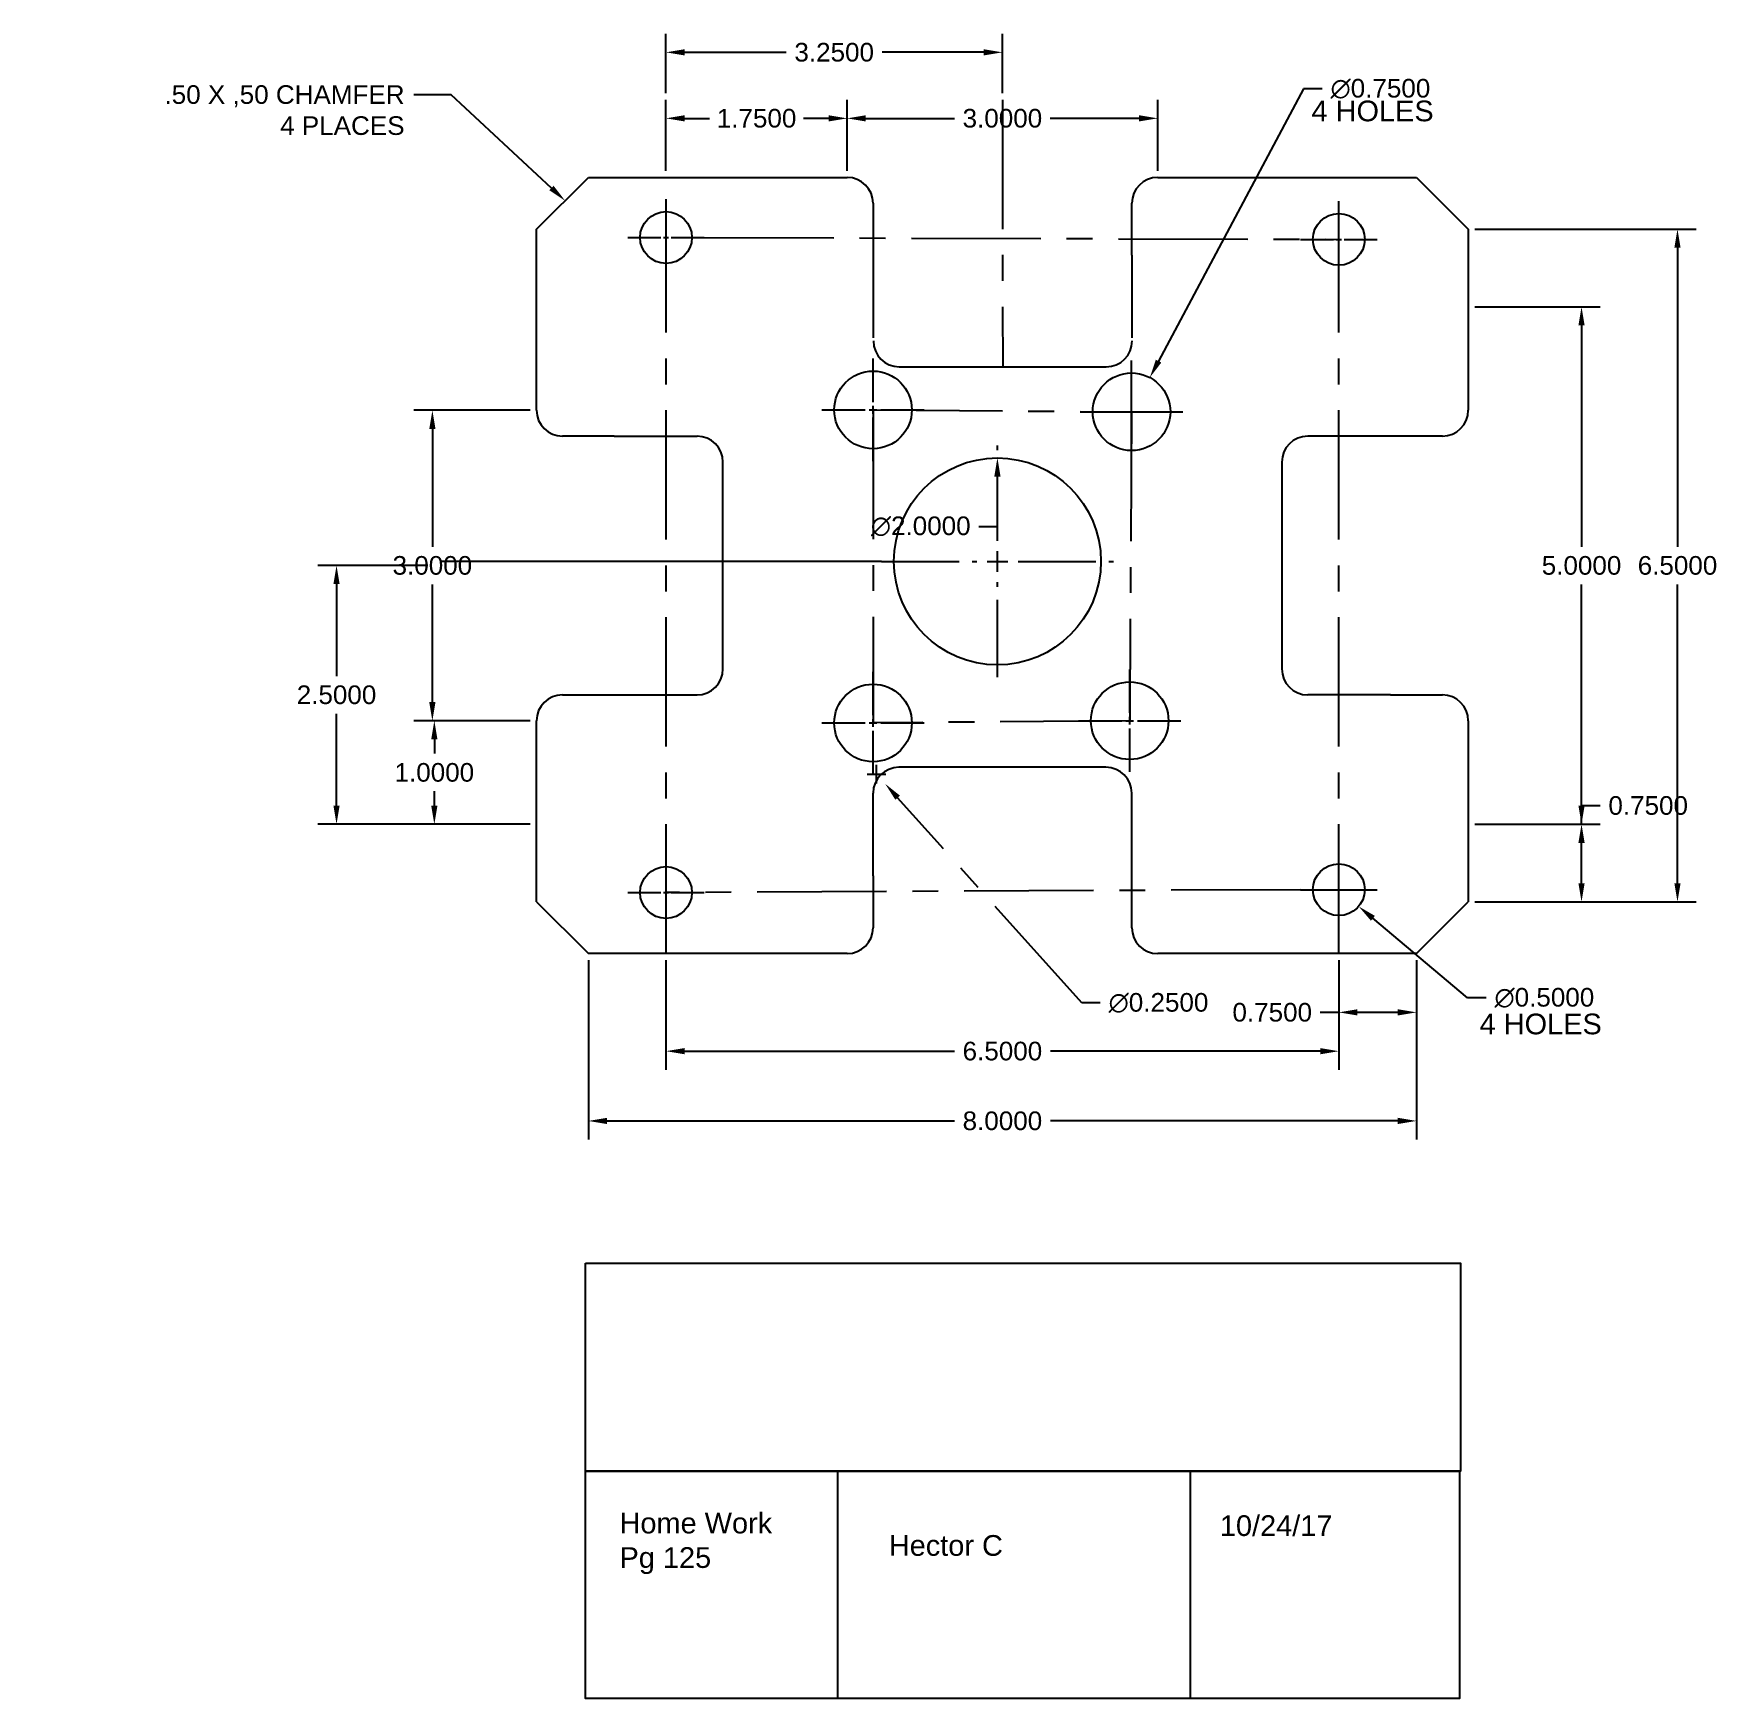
# Model space of a CAD drawing. Header units: inches. Extents: x -0.2 to 16, y -6.8 to 9.3.
import ezdxf
from ezdxf import colors
from ezdxf.entities.mleader import LeaderData, LeaderLine
from ezdxf.math import Vec2, Vec3

# ---------------------------------------------------------------- set-up
doc = ezdxf.new("R2010")
doc.units = ezdxf.units.IN
doc.header["$MEASUREMENT"] = 0
doc.linetypes.add('CENTER', pattern=[2, 1.25, -0.25, 0.25, -0.25])
doc.linetypes.add('CENTER2', pattern=[1.125, 0.75, -0.125, 0.125, -0.125])
doc.layers.add('Layer1', color=254, linetype='CENTER')
doc.styles.get("Standard").update_dxf_attribs({"font": 'arial.ttf'})
doc.dimstyles.get("Standard").update_dxf_attribs({"dimtxt": 0.18, "dimasz": 0.18, "dimexe": 0.18, "dimexo": 0.0625, "dimgap": 0.09, "dimtad": 0, "dimtih": 1, "dimtoh": 1, "dimdec": 4, "dimzin": 0, "dimdsep": 46, "dimtxsty": 'Standard', "dimcen": 0.09, "dimadec": 0, "dimazin": 0, "dimtfac": 1, "dimtdec": 4, "dimtofl": 0, "dimtmove": 0, "dimatfit": 3, "dimfxl": 1, "dimtolj": 1, "dimtzin": 0, "dimarcsym": 0})

# ---------------------------------------------------------------- blocks, each defined once
blk = doc.blocks.new('*D32')
at = {"color": 0, "lineweight": -2, "transparency": 16777216}
for p, q in [((7.609, 7.975), (7.609, 8.663)), ((10.609, 7.975), (10.609, 8.663)), ((7.789, 8.483), (8.646, 8.483)), ((10.429, 8.483), (9.572, 8.483))]:
    blk.add_line(p, q, dxfattribs=at)
at = {"color": 0, "transparency": 16777216}
for points in [[(7.789, 8.513), (7.789, 8.453), (7.609, 8.483)], [(10.429, 8.513), (10.429, 8.453), (10.609, 8.483)]]:
    blk.add_solid(points, dxfattribs=at)
at = {"layer": 'Defpoints', "color": 0, "transparency": 16777216}
for p in [(10.609, 8.483), (7.609, 7.912), (10.609, 7.912)]:
    blk.add_point(p, dxfattribs=at)
at = {"color": 0, "transparency": 16777216, "insert": (9.109, 8.483), "char_height": 0.18, "attachment_point": 5}
blk.add_mtext('\\A1;3.0000', dxfattribs=at)
blk = doc.blocks.new('*D36')
at = {"color": 0, "lineweight": -2, "transparency": 16777216}
for p, q in [((5.859, 7.975), (5.859, 8.663)), ((7.609, 7.975), (7.609, 8.663)), ((6.039, 8.483), (6.279, 8.483)), ((7.429, 8.483), (7.189, 8.483))]:
    blk.add_line(p, q, dxfattribs=at)
at = {"color": 0, "transparency": 16777216}
for points in [[(6.039, 8.513), (6.039, 8.453), (5.859, 8.483)], [(7.429, 8.513), (7.429, 8.453), (7.609, 8.483)]]:
    blk.add_solid(points, dxfattribs=at)
at = {"layer": 'Defpoints', "color": 0, "transparency": 16777216}
for p in [(7.609, 8.483), (5.859, 7.912), (7.609, 7.912)]:
    blk.add_point(p, dxfattribs=at)
at = {"color": 0, "transparency": 16777216, "insert": (6.734, 8.483), "char_height": 0.18, "attachment_point": 5}
blk.add_mtext('\\A1;1.7500', dxfattribs=at)
blk = doc.blocks.new('*D46')
at = {"color": 0, "lineweight": -2, "transparency": 16777216}
for p, q in [((12.359, 0.35), (12.359, -0.336)), ((13.109, 0.35), (13.109, -0.336)), ((12.359, -0.156), (12.179, -0.156)), ((12.929, -0.156), (12.539, -0.156))]:
    blk.add_line(p, q, dxfattribs=at)
at = {"color": 0, "transparency": 16777216}
for points in [[(12.539, -0.126), (12.539, -0.186), (12.359, -0.156)], [(12.929, -0.126), (12.929, -0.186), (13.109, -0.156)]]:
    blk.add_solid(points, dxfattribs=at)
at = {"layer": 'Defpoints', "color": 0, "transparency": 16777216}
for p in [(12.359, 0.412), (13.109, 0.412), (12.359, -0.156)]:
    blk.add_point(p, dxfattribs=at)
at = {"color": 0, "transparency": 16777216, "insert": (11.716, -0.156), "char_height": 0.18, "attachment_point": 5}
blk.add_mtext('\\A1;0.7500', dxfattribs=at)
blk = doc.blocks.new('*D47')
at = {"color": 0, "lineweight": -2, "transparency": 16777216}
for p, q in [((5.859, 0.35), (5.859, -0.711)), ((12.359, 0.35), (12.359, -0.711)), ((6.039, -0.531), (8.645, -0.531)), ((12.179, -0.531), (9.573, -0.531))]:
    blk.add_line(p, q, dxfattribs=at)
at = {"color": 0, "transparency": 16777216}
for points in [[(6.039, -0.501), (6.039, -0.561), (5.859, -0.531)], [(12.179, -0.501), (12.179, -0.561), (12.359, -0.531)]]:
    blk.add_solid(points, dxfattribs=at)
at = {"layer": 'Defpoints', "color": 0, "transparency": 16777216}
for p in [(5.859, 0.412), (12.359, 0.412), (5.859, -0.531)]:
    blk.add_point(p, dxfattribs=at)
at = {"color": 0, "transparency": 16777216, "insert": (9.109, -0.531), "char_height": 0.18, "attachment_point": 5}
blk.add_mtext('\\A1;6.5000', dxfattribs=at)
blk = doc.blocks.new('*D48')
at = {"color": 0, "lineweight": -2, "transparency": 16777216}
for p, q in [((5.109, 0.35), (5.109, -1.385)), ((13.109, 0.35), (13.109, -1.385)), ((5.289, -1.205), (8.646, -1.205)), ((12.929, -1.205), (9.573, -1.205))]:
    blk.add_line(p, q, dxfattribs=at)
at = {"color": 0, "transparency": 16777216}
for points in [[(5.289, -1.175), (5.289, -1.235), (5.109, -1.205)], [(12.929, -1.175), (12.929, -1.235), (13.109, -1.205)]]:
    blk.add_solid(points, dxfattribs=at)
at = {"layer": 'Defpoints', "color": 0, "transparency": 16777216}
for p in [(5.109, 0.412), (13.109, 0.412), (5.109, -1.205)]:
    blk.add_point(p, dxfattribs=at)
at = {"color": 0, "transparency": 16777216, "insert": (9.109, -1.205), "char_height": 0.18, "attachment_point": 5}
blk.add_mtext('\\A1;8.0000', dxfattribs=at)
blk = doc.blocks.new('*U51')
at = {"color": 0, "linetype": 'CENTER2', "transparency": 16777216}
for p, q in [((0, 0.05), (0, 0.37)), ((-0.37, 0), (-0.05, 0)), ((0.05, 0), (0.37, 0)), ((0, -0.37), (0, -0.05))]:
    blk.add_line(p, q, dxfattribs=at)
at = {"color": 0, "linetype": 'Continuous', "transparency": 16777216}
for p, q in [((-0.025, 0), (0.025, 0)), ((0, -0.025), (0, 0.025))]:
    blk.add_line(p, q, dxfattribs=at)
blk = doc.blocks.new('*U52')
at = {"color": 0, "linetype": 'CENTER2', "transparency": 16777216}
for p, q in [((0, 0.05), (0, 0.37)), ((-0.37, 0), (-0.05, 0)), ((0.05, 0), (0.37, 0)), ((0, -0.37), (0, -0.05))]:
    blk.add_line(p, q, dxfattribs=at)
at = {"color": 0, "linetype": 'Continuous', "transparency": 16777216}
for p, q in [((-0.025, 0), (0.025, 0)), ((0, -0.025), (0, 0.025))]:
    blk.add_line(p, q, dxfattribs=at)
blk = doc.blocks.new('*U53')
at = {"color": 0, "linetype": 'CENTER2', "transparency": 16777216}
for p, q in [((0, 0.05), (0, 0.37)), ((-0.37, 0), (-0.05, 0)), ((0.05, 0), (0.37, 0)), ((0, -0.37), (0, -0.05))]:
    blk.add_line(p, q, dxfattribs=at)
at = {"color": 0, "linetype": 'Continuous', "transparency": 16777216}
for p, q in [((-0.025, 0), (0.025, 0)), ((0, -0.025), (0, 0.025))]:
    blk.add_line(p, q, dxfattribs=at)
blk = doc.blocks.new('*U55')
at = {"color": 0, "linetype": 'CENTER2', "transparency": 16777216}
for p, q in [((0, 0.2), (0, 1.12)), ((-1.12, 0), (-0.2, 0)), ((0.2, 0), (1.12, 0)), ((0, -1.12), (0, -0.2))]:
    blk.add_line(p, q, dxfattribs=at)
at = {"color": 0, "linetype": 'Continuous', "transparency": 16777216}
for p, q in [((-0.1, 0), (0.1, 0)), ((0, -0.1), (0, 0.1))]:
    blk.add_line(p, q, dxfattribs=at)
blk = doc.blocks.new('*D56')
at = {"color": 0, "lineweight": -2, "transparency": 16777216}
for p, q in [((9.061, 4.54), (9.061, 5.022)), ((8.881, 4.54), (9.061, 4.54))]:
    blk.add_line(p, q, dxfattribs=at)
at = {"color": 0, "transparency": 16777216}
blk.add_solid([(9.031, 5.022), (9.091, 5.022), (9.061, 5.202)], dxfattribs=at)
at = {"layer": 'Defpoints', "color": 0, "transparency": 16777216}
for p in [(9.061, 5.202), (9.061, 3.202)]:
    blk.add_point(p, dxfattribs=at)
at = {"color": 0, "transparency": 16777216, "insert": (8.32, 4.54), "char_height": 0.18, "attachment_point": 5}
blk.add_mtext('\\A1;∅2.0000', dxfattribs=at)
blk = doc.blocks.new('*U57')
at = {"color": 0, "linetype": 'CENTER2', "transparency": 16777216}
for p, q in [((0, 0.075), (0, 0.495)), ((-0.495, 0), (-0.075, 0)), ((0.075, 0), (0.495, 0)), ((0, -0.495), (0, -0.075))]:
    blk.add_line(p, q, dxfattribs=at)
at = {"color": 0, "linetype": 'Continuous', "transparency": 16777216}
for p, q in [((-0.0375, 0), (0.0375, 0)), ((0, -0.0375), (0, 0.0375))]:
    blk.add_line(p, q, dxfattribs=at)
blk = doc.blocks.new('*U58')
at = {"color": 0, "linetype": 'CENTER2', "transparency": 16777216}
for p, q in [((0, 0.075), (0, 0.495)), ((-0.495, 0), (-0.075, 0)), ((0.075, 0), (0.495, 0)), ((0, -0.495), (0, -0.075))]:
    blk.add_line(p, q, dxfattribs=at)
at = {"color": 0, "linetype": 'Continuous', "transparency": 16777216}
for p, q in [((-0.0375, 0), (0.0375, 0)), ((0, -0.0375), (0, 0.0375))]:
    blk.add_line(p, q, dxfattribs=at)
blk = doc.blocks.new('*U59')
at = {"color": 0, "linetype": 'CENTER2', "transparency": 16777216}
for p, q in [((0, 0.075), (0, 0.495)), ((-0.495, 0), (-0.075, 0)), ((0.075, 0), (0.495, 0)), ((0, -0.495), (0, -0.075))]:
    blk.add_line(p, q, dxfattribs=at)
at = {"color": 0, "linetype": 'Continuous', "transparency": 16777216}
for p, q in [((-0.0375, 0), (0.0375, 0)), ((0, -0.0375), (0, 0.0375))]:
    blk.add_line(p, q, dxfattribs=at)
blk = doc.blocks.new('*U60')
at = {"color": 0, "linetype": 'CENTER2', "transparency": 16777216}
for p, q in [((0, 0.075), (0, 0.495)), ((-0.495, 0), (-0.075, 0)), ((0.075, 0), (0.495, 0)), ((0, -0.495), (0, -0.075))]:
    blk.add_line(p, q, dxfattribs=at)
at = {"color": 0, "linetype": 'Continuous', "transparency": 16777216}
for p, q in [((-0.0375, 0), (0.0375, 0)), ((0, -0.0375), (0, 0.0375))]:
    blk.add_line(p, q, dxfattribs=at)
blk = doc.blocks.new('*D61')
at = {"color": 0, "lineweight": -2, "transparency": 16777216}
for p, q in [((12.269, 1.029), (12.449, 1.029)), ((12.359, 0.939), (12.359, 1.119)), ((13.603, -0.016), (12.688, 0.753)), ((13.783, -0.016), (13.603, -0.016))]:
    blk.add_line(p, q, dxfattribs=at)
at = {"color": 0, "transparency": 16777216}
blk.add_solid([(12.708, 0.776), (12.669, 0.73), (12.551, 0.868)], dxfattribs=at)
at = {"layer": 'Defpoints', "color": 0, "transparency": 16777216}
for p in [(12.168, 1.19), (12.551, 0.868)]:
    blk.add_point(p, dxfattribs=at)
at = {"color": 0, "transparency": 16777216, "insert": (14.345, -0.016), "char_height": 0.18, "attachment_point": 5}
blk.add_mtext('\\A1;∅0.5000', dxfattribs=at)
blk = doc.blocks.new('*D62')
at = {"color": 0, "lineweight": -2, "transparency": 16777216}
for p, q in [((12.019, 8.768), (10.617, 6.137)), ((12.199, 8.768), (12.019, 8.768)), ((10.356, 5.558), (10.356, 5.738)), ((10.266, 5.648), (10.446, 5.648))]:
    blk.add_line(p, q, dxfattribs=at)
at = {"color": 0, "transparency": 16777216}
blk.add_solid([(10.591, 6.151), (10.644, 6.123), (10.533, 5.978)], dxfattribs=at)
at = {"layer": 'Defpoints', "color": 0, "transparency": 16777216}
for p in [(10.533, 5.978), (10.18, 5.317)]:
    blk.add_point(p, dxfattribs=at)
at = {"color": 0, "transparency": 16777216, "insert": (12.761, 8.768), "char_height": 0.18, "attachment_point": 5}
blk.add_mtext('\\A1;∅0.7500', dxfattribs=at)
blk = doc.blocks.new('*D63')
at = {"color": 0, "lineweight": -2, "transparency": 16777216}
for p, q in [((13.672, 7.412), (15.811, 7.412)), ((15.631, 7.232), (15.631, 4.344)), ((15.631, 1.092), (15.631, 3.98)), ((13.672, 0.912), (15.811, 0.912))]:
    blk.add_line(p, q, dxfattribs=at)
at = {"color": 0, "transparency": 16777216}
for points in [[(15.601, 7.232), (15.661, 7.232), (15.631, 7.412)], [(15.601, 1.092), (15.661, 1.092), (15.631, 0.912)]]:
    blk.add_solid(points, dxfattribs=at)
at = {"layer": 'Defpoints', "color": 0, "transparency": 16777216}
for p in [(13.609, 7.412), (13.609, 0.912), (15.631, 0.912)]:
    blk.add_point(p, dxfattribs=at)
at = {"color": 0, "transparency": 16777216, "insert": (15.631, 4.162), "char_height": 0.18, "attachment_point": 5}
blk.add_mtext('\\A1;6.5000', dxfattribs=at)
blk = doc.blocks.new('*D64')
at = {"color": 0, "lineweight": -2, "transparency": 16777216}
for p, q in [((14.704, 1.662), (14.704, 1.842)), ((14.704, 1.842), (14.884, 1.842)), ((13.672, 1.662), (14.884, 1.662)), ((14.704, 1.092), (14.704, 1.482)), ((13.672, 0.912), (14.884, 0.912))]:
    blk.add_line(p, q, dxfattribs=at)
at = {"color": 0, "transparency": 16777216}
for points in [[(14.674, 1.482), (14.734, 1.482), (14.704, 1.662)], [(14.674, 1.092), (14.734, 1.092), (14.704, 0.912)]]:
    blk.add_solid(points, dxfattribs=at)
at = {"layer": 'Defpoints', "color": 0, "transparency": 16777216}
for p in [(13.609, 1.662), (14.704, 1.662), (13.609, 0.912)]:
    blk.add_point(p, dxfattribs=at)
at = {"color": 0, "transparency": 16777216, "insert": (15.348, 1.842), "char_height": 0.18, "attachment_point": 5}
blk.add_mtext('\\A1;0.7500', dxfattribs=at)
blk = doc.blocks.new('*D65')
at = {"color": 0, "lineweight": -2, "transparency": 16777216}
for p, q in [((13.672, 6.662), (14.884, 6.662)), ((14.704, 6.482), (14.704, 4.344)), ((14.704, 1.842), (14.704, 3.98)), ((13.672, 1.662), (14.884, 1.662))]:
    blk.add_line(p, q, dxfattribs=at)
at = {"color": 0, "transparency": 16777216}
for points in [[(14.674, 6.482), (14.734, 6.482), (14.704, 6.662)], [(14.674, 1.842), (14.734, 1.842), (14.704, 1.662)]]:
    blk.add_solid(points, dxfattribs=at)
at = {"layer": 'Defpoints', "color": 0, "transparency": 16777216}
for p in [(13.609, 6.662), (14.704, 6.662), (13.609, 1.662)]:
    blk.add_point(p, dxfattribs=at)
at = {"color": 0, "transparency": 16777216, "insert": (14.704, 4.162), "char_height": 0.18, "attachment_point": 5}
blk.add_mtext('\\A1;5.0000', dxfattribs=at)
blk = doc.blocks.new('*D66')
at = {"color": 0, "lineweight": -2, "transparency": 16777216}
for p, q in [((4.547, 5.662), (3.422, 5.662)), ((3.602, 5.482), (3.602, 4.344)), ((3.602, 2.842), (3.602, 3.98)), ((4.547, 2.662), (3.422, 2.662))]:
    blk.add_line(p, q, dxfattribs=at)
at = {"color": 0, "transparency": 16777216}
for points in [[(3.572, 5.482), (3.632, 5.482), (3.602, 5.662)], [(3.572, 2.842), (3.632, 2.842), (3.602, 2.662)]]:
    blk.add_solid(points, dxfattribs=at)
at = {"layer": 'Defpoints', "color": 0, "transparency": 16777216}
for p in [(4.609, 5.662), (3.602, 2.662), (4.609, 2.662)]:
    blk.add_point(p, dxfattribs=at)
at = {"color": 0, "transparency": 16777216, "insert": (3.602, 4.162), "char_height": 0.18, "attachment_point": 5}
blk.add_mtext('\\A1;3.0000', dxfattribs=at)
blk = doc.blocks.new('*D67')
at = {"color": 0, "lineweight": -2, "transparency": 16777216}
for p, q in [((4.547, 2.662), (3.441, 2.662)), ((3.621, 2.482), (3.621, 2.344)), ((3.621, 1.842), (3.621, 1.98)), ((4.547, 1.662), (3.441, 1.662))]:
    blk.add_line(p, q, dxfattribs=at)
at = {"color": 0, "transparency": 16777216}
for points in [[(3.591, 2.482), (3.651, 2.482), (3.621, 2.662)], [(3.591, 1.842), (3.651, 1.842), (3.621, 1.662)]]:
    blk.add_solid(points, dxfattribs=at)
at = {"layer": 'Defpoints', "color": 0, "transparency": 16777216}
for p in [(4.609, 2.662), (3.621, 1.662), (4.609, 1.662)]:
    blk.add_point(p, dxfattribs=at)
at = {"color": 0, "transparency": 16777216, "insert": (3.621, 2.162), "char_height": 0.18, "attachment_point": 5}
blk.add_mtext('\\A1;1.0000', dxfattribs=at)
blk = doc.blocks.new('*D69')
at = {"color": 0, "lineweight": -2, "transparency": 16777216}
for p, q in [((3.559, 4.162), (2.496, 4.162)), ((2.676, 3.982), (2.676, 3.094)), ((2.676, 1.842), (2.676, 2.73)), ((3.559, 1.662), (2.496, 1.662))]:
    blk.add_line(p, q, dxfattribs=at)
at = {"color": 0, "transparency": 16777216}
for points in [[(2.646, 3.982), (2.706, 3.982), (2.676, 4.162)], [(2.646, 1.842), (2.706, 1.842), (2.676, 1.662)]]:
    blk.add_solid(points, dxfattribs=at)
at = {"layer": 'Defpoints', "color": 0, "transparency": 16777216}
for p in [(3.621, 4.162), (2.676, 1.662), (3.621, 1.662)]:
    blk.add_point(p, dxfattribs=at)
at = {"color": 0, "transparency": 16777216, "insert": (2.676, 2.912), "char_height": 0.18, "attachment_point": 5}
blk.add_mtext('\\A1;2.5000', dxfattribs=at)
blk = doc.blocks.new('*U70')
at = {"layer": 'Layer1', "color": 0, "linetype": 'CENTER2', "transparency": 16777216}
for p, q in [((0, 0.05), (0, 0.37)), ((-0.37, 0), (-0.05, 0)), ((0.05, 0), (0.37, 0)), ((0, -0.37), (0, -0.05))]:
    blk.add_line(p, q, dxfattribs=at)
at = {"layer": 'Layer1', "color": 0, "linetype": 'Continuous', "transparency": 16777216}
for p, q in [((-0.025, 0), (0.025, 0)), ((0, -0.025), (0, 0.025))]:
    blk.add_line(p, q, dxfattribs=at)
blk = doc.blocks.new('*D74')
at = {"layer": 'Defpoints', "color": 0, "transparency": 16777216}
for p in [(7.81, 2.238), (7.977, 2.052)]:
    blk.add_point(p, dxfattribs=at)
at = {"layer": 'Layer1', "color": 0, "lineweight": -2, "transparency": 16777216}
for p, q in [((7.804, 2.145), (7.984, 2.145)), ((7.894, 2.055), (7.894, 2.235)), ((9.875, -0.065), (8.097, 1.918)), ((10.055, -0.065), (9.875, -0.065))]:
    blk.add_line(p, q, dxfattribs=at)
at = {"layer": 'Layer1', "color": 0, "transparency": 16777216}
blk.add_solid([(8.12, 1.938), (8.075, 1.898), (7.977, 2.052)], dxfattribs=at)
at = {"layer": 'Layer1', "color": 0, "transparency": 16777216, "insert": (10.617, -0.065), "char_height": 0.18, "attachment_point": 5}
blk.add_mtext('\\A1;∅0.2500', dxfattribs=at)
blk = doc.blocks.new('*D75')
at = {"layer": 'Defpoints', "color": 0, "transparency": 16777216}
for p in [(9.109, 9.121), (5.859, 8.663), (9.109, 8.663)]:
    blk.add_point(p, dxfattribs=at)
at = {"layer": 'Layer1', "color": 0, "lineweight": -2, "transparency": 16777216}
for p, q in [((5.859, 8.725), (5.859, 9.301)), ((9.109, 8.725), (9.109, 9.301)), ((6.039, 9.121), (7.021, 9.121)), ((8.929, 9.121), (7.947, 9.121))]:
    blk.add_line(p, q, dxfattribs=at)
at = {"layer": 'Layer1', "color": 0, "transparency": 16777216}
for points in [[(6.039, 9.151), (6.039, 9.091), (5.859, 9.121)], [(8.929, 9.151), (8.929, 9.091), (9.109, 9.121)]]:
    blk.add_solid(points, dxfattribs=at)
at = {"layer": 'Layer1', "color": 0, "transparency": 16777216, "insert": (7.484, 9.121), "char_height": 0.18, "attachment_point": 5}
blk.add_mtext('\\A1;3.2500', dxfattribs=at)

msp = doc.modelspace()

# ---------------------------------------------------------------- linework, layer by layer
for p, q in [((4.6092, 7.41212), (5.1092, 7.91212)), ((5.1092, 7.91212), (5.8592, 7.91212)), ((5.8592, 7.91212), (7.6092, 7.91212)), ((10.6092, 7.91212), (12.3592, 7.91212)), ((12.3592, 7.91212), (13.1092, 7.91212)), ((13.1092, 7.91212), (13.6092, 7.41212)), ((7.8592, 7.66212), (7.8592, 7.16212)), ((10.3592, 7.16212), (10.3592, 7.66212)), ((4.6092, 6.66212), (4.6092, 7.41212)), ((13.6092, 7.41212), (13.6092, 6.66212)), ((7.8592, 7.16212), (7.8592, 6.36212)), ((10.3592, 7.16212), (10.3592, 6.36212)), ((4.6092, 5.66212), (4.6092, 6.66212)), ((13.6092, 6.66212), (13.6092, 5.66212)), ((8.11219, 6.08231), (10.11219, 6.08231)), ((5.3592, 5.41212), (4.8592, 5.41212)), ((5.3592, 5.41212), (6.1592, 5.41212)), ((12.8592, 5.41212), (12.0592, 5.41212)), ((13.3592, 5.41212), (12.8592, 5.41212)), ((6.4092, 3.16212), (6.4092, 5.16212)), ((11.8092, 5.16212), (11.8092, 3.16212)), ((7.9408, 4.20178), (4.9408, 4.20178)), ((4.8592, 2.91212), (5.3592, 2.91212)), ((5.3592, 2.91212), (6.1592, 2.91212)), ((12.8592, 2.91212), (12.0592, 2.91212)), ((12.8592, 2.91212), (13.3592, 2.91212)), ((4.6092, 1.91212), (4.6092, 2.66212)), ((4.6092, 2.66212), (4.6092, 2.66212)), ((13.6092, 2.66212), (13.6092, 1.66212)), ((10.1092, 2.21212), (8.1092, 2.21212)), ((7.8592, 1.16212), (7.8592, 1.96212)), ((10.3592, 1.16212), (10.3592, 1.96212)), ((4.6092, 1.66212), (4.6092, 1.91212)), ((4.6092, 1.41212), (4.6092, 1.66212)), ((4.6092, 0.91212), (4.6092, 1.66212)), ((13.6092, 1.66212), (13.6092, 0.91212)), ((4.6092, 0.91212), (4.6092, 1.41212)), ((7.8592, 1.16212), (7.8592, 0.66212)), ((10.3592, 0.66212), (10.3592, 1.16212)), ((4.6092, 0.91212), (5.1092, 0.41212)), ((13.1092, 0.41212), (13.6092, 0.91212)), ((5.8592, 0.41212), (5.1092, 0.41212)), ((6.6092, 0.41212), (5.8592, 0.41212)), ((7.6092, 0.41212), (6.6092, 0.41212)), ((12.3592, 0.41212), (10.6092, 0.41212)), ((13.1092, 0.41212), (12.3592, 0.41212)), ((7.51633, -4.58881), (7.51633, -6.78463)), ((10.92307, -4.58881), (10.92307, -6.78463))]:
    msp.add_line(p, q)
for points in [[(5.08147, -2.5791), (13.53334, -2.5791), (13.53334, -4.58881), (5.08147, -4.58881)], [(5.08147, -4.58881), (13.53334, -4.58881), (13.53334, -4.58881), (5.08147, -4.58881)], [(5.08147, -4.58881), (13.52458, -4.58881), (13.52458, -6.78463), (5.08147, -6.78463)]]:
    msp.add_lwpolyline(points, close=True)
for centre, radius in [((5.8592, 7.33158), 0.25), ((12.3592, 7.31372), 0.25), ((7.8592, 5.66592), 0.375), ((10.35641, 5.64756), 0.375), ((9.0608, 4.20178), 1), ((7.8592, 2.64066), 0.375), ((10.33888, 2.66258), 0.375), ((5.8592, 1.00223), 0.25), ((12.3592, 1.02914), 0.25)]:
    msp.add_circle(centre, radius)
for centre, start, end in [((7.6092, 7.66212), 0, 90), ((10.6092, 7.66212), 90, 180), ((8.11219, 6.33231), 180, 270), ((10.11219, 6.33231), 270, 0), ((4.8592, 5.66212), 180, 270), ((13.3592, 5.66212), 270, 0), ((6.1592, 5.16212), 0, 90), ((12.0592, 5.16212), 90, 180), ((6.1592, 3.16212), 270, 0), ((12.0592, 3.16212), 180, 270), ((4.8592, 2.66212), 90, 180), ((13.3592, 2.66212), 0, 90), ((8.1092, 1.96212), 90, 180), ((10.1092, 1.96212), 0, 90), ((7.6092, 0.66212), 270, 0), ((10.6092, 0.66212), 180, 270), ((0, 0), 0, 0)]:
    msp.add_arc(centre, 0.25, start, end)
at = {"layer": 'Layer1'}
for p, q in [((9.1092, 8.66298), (9.11219, 6.08231)), ((5.8592, 0.41212), (5.8592, 7.91212)), ((12.3592, 0.41212), (12.3592, 7.91212)), ((6.2292, 7.33158), (12.3592, 7.31372)), ((7.8592, 5.66592), (7.8592, 2.64066)), ((7.8592, 5.66592), (10.35641, 5.64756)), ((10.35641, 5.64756), (10.33888, 2.66258)), ((4.9408, 4.20178), (3.4567, 4.20178)), ((10.33888, 2.66258), (7.8592, 2.64066)), ((11.9892, 1.02914), (5.8592, 1.00223))]:
    msp.add_line(p, q, dxfattribs=at)

# ---------------------------------------------------------------- block references
at = {"linetype": 'CENTER2'}
for name, p in [('*U51', (5.8592, 7.33158)), ('*U52', (12.3592, 7.31372)), ('*U57', (7.8592, 5.66592)), ('*U58', (10.35641, 5.64756)), ('*U55', (9.0608, 4.20178)), ('*U60', (7.8592, 2.64066)), ('*U59', (10.33888, 2.66258)), ('*U53', (12.3592, 1.02914))]:
    msp.add_blockref(name, p, dxfattribs=at)
at = {"layer": 'Layer1', "linetype": 'CENTER2'}
msp.add_blockref('*U70', (5.8592, 1.00223), dxfattribs=at)

# ---------------------------------------------------------------- texts
at = {"char_height": 0.2, "attachment_point": 1}
for s, width, insert in [('4 HOLES', 1.5525612, (12.09517, 8.65463)), ('4 HOLES', 1.2053687, (13.7192, -0.16795)), ('Home Work\\PPg 125', 2.1062916, (5.41004, -4.99066)), ('10/24/17', 1.9510467, (11.21007, -5.01574)), ('Hector C', 2.9113906, (8.01168, -5.20718))]:
    msp.add_mtext_dynamic_manual_height_columns(s, width=width, gutter_width=1, heights=[0], dxfattribs=dict(at, insert=insert))

# ---------------------------------------------------------------- dimensions: what is measured, and where the dimension line sits
for p1, p2, picture, middle in [((10.18005, 5.31662), (10.53278, 5.9785), '*D62', (12.76067, 8.76809)), ((9.0608, 3.20178), (9.0608, 5.20178), '*D56', (8.31955, 4.53953)), ((12.16776, 1.18992), (12.55065, 0.86837), '*D61', (14.34468, -0.01577))]:
    dim = msp.add_diameter_dim_2p(p1=p1, p2=p2, dimstyle='Standard')
    dim.commit()
    dim.dimension.update_dxf_attribs({"geometry": picture, "text_midpoint": middle, "dimtype": 163})
for base, p1, p2, picture, middle in [((7.6092, 8.48298), (5.8592, 7.91212), (7.6092, 7.91212), '*D36', (6.7342, 8.48298)), ((10.6092, 8.48298), (7.6092, 7.91212), (10.6092, 7.91212), '*D32', (9.1092, 8.48298)), ((5.1092, -1.20509), (13.1092, 0.41212), (5.1092, 0.41212), '*D48', (9.1092, -1.20509)), ((5.8592, -0.53066), (12.3592, 0.41212), (5.8592, 0.41212), '*D47', (9.1092, -0.53066)), ((12.3592, -0.15597), (13.1092, 0.41212), (12.3592, 0.41212), '*D46', (11.71588, -0.15597))]:
    dim = msp.add_linear_dim(base=base, p1=p1, p2=p2, dimstyle='Standard')
    dim.commit()
    dim.dimension.update_dxf_attribs({"geometry": picture, "text_midpoint": middle})
for p1, p2, distance, picture, middle in [((13.6092, 7.41212), (13.6092, 0.91212), 2.02227, '*D63', (15.63148, 4.16212)), ((13.6092, 1.66212), (13.6092, 6.66212), -1.09458, '*D65', (14.70378, 4.16212)), ((4.6092, 5.66212), (4.6092, 2.66212), -1.00704, '*D66', (3.60217, 4.16212)), ((3.62125, 4.16212), (3.62125, 1.66212), -0.94488, '*D69', (2.67637, 2.91212)), ((4.6092, 2.66212), (4.6092, 1.66212), -0.98796, '*D67', (3.62125, 2.16212)), ((13.6092, 0.91212), (13.6092, 1.66212), -1.09519, '*D64', (15.34771, 1.84212))]:
    dim = msp.add_aligned_dim(p1=p1, p2=p2, distance=distance, dimstyle='Standard')
    dim.commit()
    dim.dimension.update_dxf_attribs({"geometry": picture, "text_midpoint": middle})
at = {"layer": 'Layer1'}
dim = msp.add_aligned_dim(p1=(5.8592, 8.66298), p2=(9.1092, 8.66298), distance=0.4585, dimstyle='Standard', dxfattribs=at)
dim.commit()
dim.dimension.update_dxf_attribs({"geometry": '*D75', "text_midpoint": (7.4842, 9.12148)})
dim = msp.add_diameter_dim_2p(p1=(7.81014, 2.23818), p2=(7.97706, 2.05207), dimstyle='Standard', dxfattribs=at)
dim.commit()
dim.dimension.update_dxf_attribs({"geometry": '*D74', "text_midpoint": (10.61667, -0.0647), "dimtype": 163})

# ---------------------------------------------------------------- leaders
ml = msp.add_multileader_mtext('Standard')
ml.set_content('.50 X ,50 CHAMFER \\P4 PLACES', color=256)
ml.set_leader_properties()
ml.build(insert=Vec2(0, 0))
ml.multileader.update_dxf_attribs({"dogleg_length": 0.36, "arrow_head_size": 0.18})
ctx = ml.context
ctx.base_point, ctx.char_height, ctx.arrow_head_size, ctx.landing_gap_size, ctx.plane_origin = Vec3(0.94957, 8.71136), 0.18, 0.18, 0.09, Vec3(4.88438, 7.68729)
ctx.text_align_type = 2
notes = []
notes.append((ctx, [(0, (1, 1, 0), (3.78328, 8.71136), (-1, 0), 0.36, [(0, [(4.88438, 7.68729)], 0, [])])]))
ctx.mtext.insert, ctx.mtext.alignment, ctx.mtext.flow_direction = Vec3(3.33328, 8.8029), 3, 5
for ctx, leaders in notes:
    for number, flags, end, landing, length, lines in leaders:
        leader = LeaderData()
        leader.index, (leader.has_last_leader_line, leader.has_dogleg_vector, leader.attachment_direction) = number, flags
        leader.last_leader_point, leader.dogleg_vector, leader.dogleg_length = Vec3(end), Vec3(landing), length
        for number, points, colour, breaks in lines:
            line = LeaderLine()
            line.index, line.vertices, line.color, line.breaks = number, Vec3.list(points), colors.encode_raw_color(colour), breaks
            leader.lines.append(line)
        ctx.leaders.append(leader)

doc.saveas('drawing.dxf')
